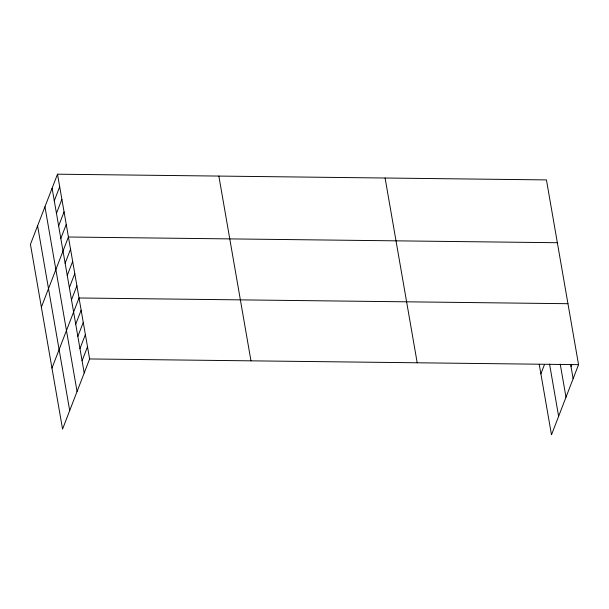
<?xml version="1.0" encoding="UTF-8"?>
<svg xmlns="http://www.w3.org/2000/svg" width="609" height="609" viewBox="0 0 609 609"><rect width="100%" height="100%" fill="white"/><g stroke="black" fill="none" stroke-linecap="round" stroke-linejoin="round"><path stroke-width="0.91" d="M57.512 174.189L30.45 244.331L62.56 429.094L89.622 358.952L57.512 174.189L546.44 179.906L578.55 364.669L551.488 434.811L539.224 364.258M54.277 200.795L59.697 186.75M56.462 213.356L61.882 199.318M58.647 225.924L64.067 211.879M60.831 238.484L66.244 224.447M41.366 307.149L68.429 237.008L557.357 242.725M65.133 263.248L70.553 249.203M67.249 275.435L72.669 261.398M69.373 287.631L74.785 273.593M71.489 299.826L76.909 285.788M51.963 368.118L79.025 297.984L567.953 303.701M75.729 324.216L81.142 310.179M77.845 336.412L83.266 322.367M79.962 348.607L85.382 334.562M82.086 360.802L87.506 346.757M540.891 373.842L544.461 364.585M571.014 366.519L571.691 364.761M89.622 358.952L578.55 364.669M570.709 364.776L573.13 378.714M560.234 364.129L565.989 397.228M549.546 364.037L558.628 416.297M385.094 178.018L417.203 362.781M218.859 176.077L250.969 360.84M52.1 188.234L84.202 372.997M44.952 206.74L77.061 391.503M37.591 225.817L69.7 410.58"/></g></svg>
